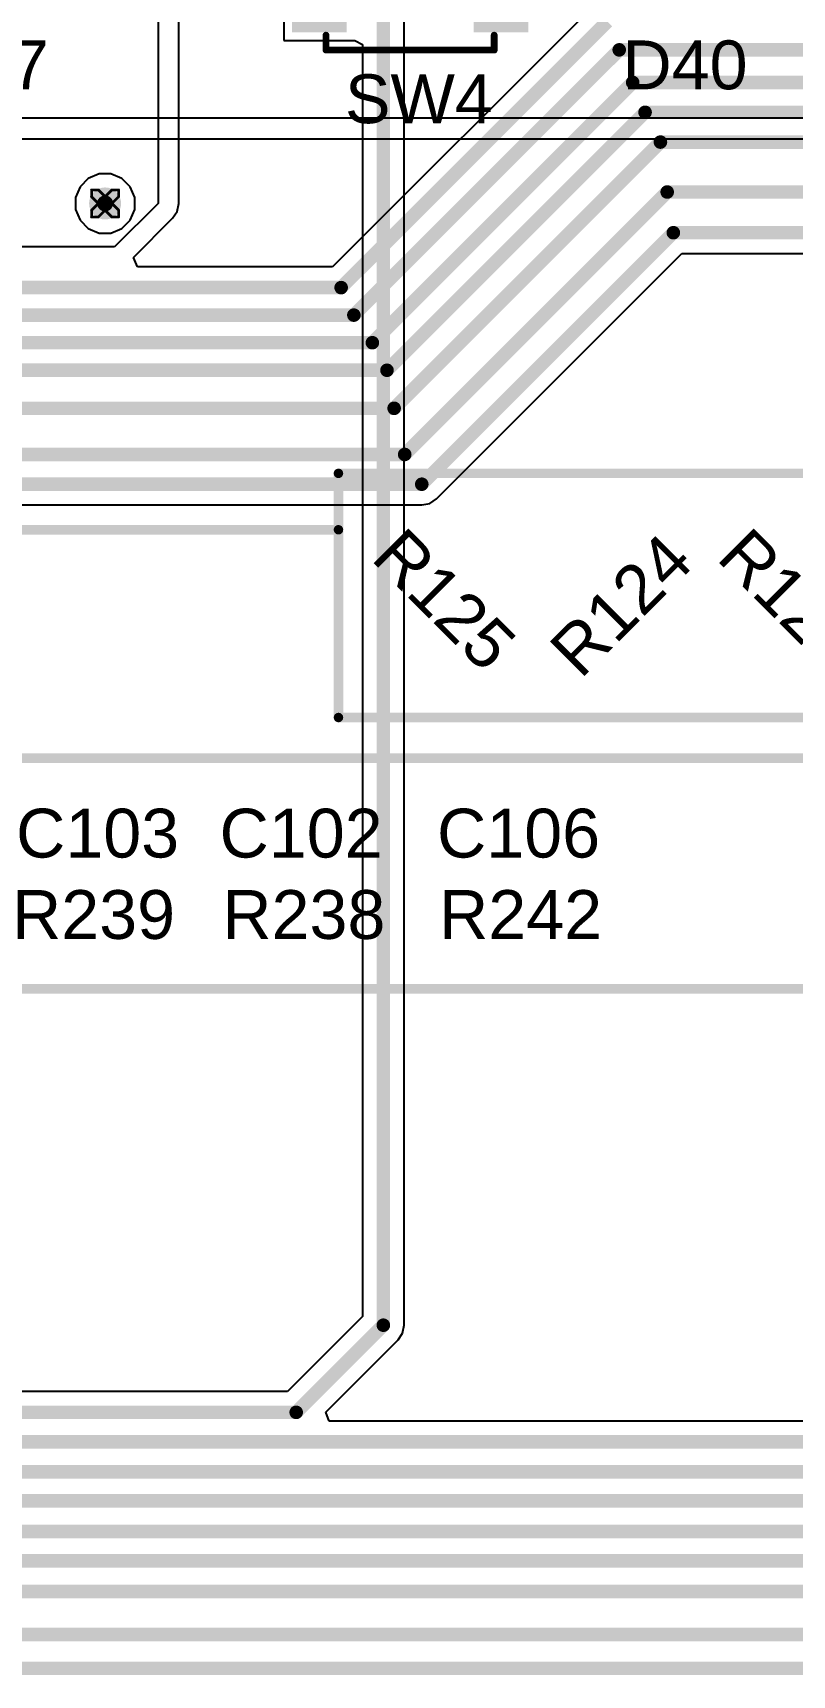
# Model space of a CAD drawing. Header units: inches. Extents: x -11 to 5379, y 0 to 5429.
# Drawn here: x 222.88 to 237.09, y 53.95 to 84.7 of the extents above; entities that cross this region are included whole.
import ezdxf

# ---------------------------------------------------------------- set-up
doc = ezdxf.new("R2010")
doc.units = ezdxf.units.IN
for name, color, linetype in [('Bottom Layer', 5, 'Continuous'), ('Drill Drawing', 1, 'Continuous'), ('GND', 16, 'Continuous'), ('PWR', 76, 'Continuous'), ('Top Layer', 1, 'Continuous'), ('Top Overlay', 2, 'Continuous'), ('Top Paste', 8, 'Continuous'), ('Top Solder', 216, 'Continuous'), ('Via Holes', 16, 'Continuous')]:
    doc.layers.add(name, color=color, linetype=linetype)
doc.styles.add('Arial', font='', dxfattribs={"height": 0.2})
doc.styles.get('Arial').set_extended_font_data('Arial')

# ---------------------------------------------------------------- blocks, each defined once
blk = doc.blocks.new('B3U_1000P_185')
at = {"layer": 'Top Layer'}
for points in [[(-2.11, 0.86), (-1.29, 0.86), (-1.29, -0.86), (-2.11, -0.86)], [(1.29, 0.86), (2.11, 0.86), (2.11, -0.86), (1.29, -0.86)]]:
    blk.add_hatch(color=1, dxfattribs=at).paths.add_polyline_path(points)
at = {"layer": 'Top Paste'}
for points in [[(-2.11, 0.86), (-1.29, 0.86), (-1.29, -0.86), (-2.11, -0.86)], [(1.29, 0.86), (2.11, 0.86), (2.11, -0.86), (1.29, -0.86)]]:
    blk.add_hatch(color=8, dxfattribs=at).paths.add_polyline_path(points)
at = {"layer": 'Top Solder'}
for points in [[(-2.212, 0.962), (-1.188, 0.962), (-1.188, -0.962), (-2.212, -0.962)], [(1.188, 0.962), (2.212, 0.962), (2.212, -0.962), (1.188, -0.962)]]:
    blk.add_hatch(color=216, dxfattribs=at).paths.add_polyline_path(points)
at = {"layer": 'Top Overlay'}
for points in [[(1.575, 1.295, 0.127, 0.127, 0), (-1.575, 1.295, 0.127, 0.127, 0)], [(-1.575, 1.295, 0.127, 0.127, 0), (-1.575, 1.016, 0.127, 0.127, 0)], [(1.575, 1.295, 0.127, 0.127, 0), (1.575, 1.016, 0.127, 0.127, 0)], [(-1.575, -1.016, 0.127, 0.127, 0), (-1.575, -1.295, 0.127, 0.127, 0)], [(1.575, -1.016, 0.127, 0.127, 0), (1.575, -1.295, 0.127, 0.127, 0)], [(1.575, -1.295, 0.127, 0.127, 0), (-1.575, -1.295, 0.127, 0.127, 0)]]:
    blk.add_lwpolyline(points, format="xyseb", dxfattribs=at)
for points in [[(-1.607, 1.295, 0.0635, 0.0635, 1), (-1.543, 1.295, 0.0635, 0.0635, 1)], [(-1.607, 1.295, 0.0635, 0.0635, 1), (-1.543, 1.295, 0.0635, 0.0635, 1)], [(1.543, 1.295, 0.0635, 0.0635, 1), (1.607, 1.295, 0.0635, 0.0635, 1)], [(1.543, 1.295, 0.0635, 0.0635, 1), (1.607, 1.295, 0.0635, 0.0635, 1)], [(-1.607, 1.016, 0.0635, 0.0635, 1), (-1.543, 1.016, 0.0635, 0.0635, 1)], [(1.543, 1.016, 0.0635, 0.0635, 1), (1.607, 1.016, 0.0635, 0.0635, 1)], [(0.641, 0, 0.254, 0.254, 1), (-0.641, 0, 0.254, 0.254, 1)], [(-0.705, 0, 0.127, 0.127, 1), (-0.578, 0, 0.127, 0.127, 1)], [(0.578, 0, 0.127, 0.127, 1), (0.705, 0, 0.127, 0.127, 1)], [(-1.607, -1.016, 0.0635, 0.0635, 1), (-1.543, -1.016, 0.0635, 0.0635, 1)], [(1.543, -1.016, 0.0635, 0.0635, 1), (1.607, -1.016, 0.0635, 0.0635, 1)], [(-1.607, -1.295, 0.0635, 0.0635, 1), (-1.543, -1.295, 0.0635, 0.0635, 1)], [(-1.607, -1.295, 0.0635, 0.0635, 1), (-1.543, -1.295, 0.0635, 0.0635, 1)], [(1.543, -1.295, 0.0635, 0.0635, 1), (1.607, -1.295, 0.0635, 0.0635, 1)], [(1.543, -1.295, 0.0635, 0.0635, 1), (1.607, -1.295, 0.0635, 0.0635, 1)]]:
    blk.add_lwpolyline(points, format="xyseb", close=True, dxfattribs=at)

msp = doc.modelspace()

# ---------------------------------------------------------------- hatches: boundary and pattern name
at = {"layer": 'Bottom Layer'}
h = msp.add_hatch(color=5, dxfattribs=at)
edge = h.paths.add_edge_path()
edge.add_arc((224.231, 81.509), 0.3, 0, 360)
at = {"layer": 'GND'}
h = msp.add_hatch(color=16, dxfattribs=at)
edge = h.paths.add_edge_path()
edge.add_arc((224.231, 81.509), 0.3, 0, 360)
at = {"layer": 'PWR'}
h = msp.add_hatch(color=76, dxfattribs=at)
edge = h.paths.add_edge_path()
edge.add_arc((224.231, 81.509), 0.3, 0, 360)
at = {"layer": 'Top Layer'}
h = msp.add_hatch(color=1, dxfattribs=at)
edge = h.paths.add_edge_path()
edge.add_arc((224.231, 81.509), 0.3, 0, 360)
at = {"layer": 'Via Holes'}
h = msp.add_hatch(color=7, dxfattribs=at)
edge = h.paths.add_edge_path()
edge.add_arc((224.231, 81.509), 0.15, 0, 360)

# ---------------------------------------------------------------- linework, layer by layer
at = {"layer": 'Bottom Layer'}
for p, q in [((225.222, 91.592), (225.222, 81.509)), ((225.61, 81.509), (225.61, 91.431)), ((233.361, 85.193), (228.489, 80.322)), ((225.222, 81.509), (224.409, 80.696)), ((225.581, 81.36), (225.61, 81.509)), ((224.762, 80.499), (225.496, 81.234)), ((225.496, 81.234), (225.581, 81.36)), ((224.409, 80.696), (217.856, 80.696)), ((224.836, 80.322), (224.762, 80.499)), ((228.489, 80.322), (224.836, 80.322)), ((230.434, 75.976), (235.03, 80.572)), ((235.03, 80.572), (246.59, 80.572)), ((230.308, 75.892), (230.434, 75.976)), ((206.13, 75.862), (230.159, 75.862)), ((230.159, 75.862), (230.308, 75.892))]:
    msp.add_line(p, q, dxfattribs=at)
for points in [[(228.65, 79.933, 0.254, 0.254, 0), (233.635, 84.918, 0.254, 0.254, 0)], [(228.889, 79.418, 0.254, 0.254, 0), (233.856, 84.385, 0.254, 0.254, 0)], [(233.856, 84.385, 0.254, 0.254, 0), (291.994, 84.385, 0.254, 0.254, 0)], [(229.235, 78.901, 0.254, 0.254, 0), (234.109, 83.775, 0.254, 0.254, 0)], [(234.109, 83.775, 0.254, 0.254, 0), (291.741, 83.775, 0.254, 0.254, 0)], [(229.509, 78.385, 0.254, 0.254, 0), (234.34, 83.216, 0.254, 0.254, 0)], [(234.34, 83.216, 0.254, 0.254, 0), (291.51, 83.216, 0.254, 0.254, 0)], [(229.643, 77.673, 0.254, 0.254, 0), (234.627, 82.658, 0.254, 0.254, 0)], [(234.627, 82.658, 0.254, 0.254, 0), (291.23, 82.658, 0.254, 0.254, 0)], [(229.84, 76.808, 0.254, 0.254, 0), (234.755, 81.723, 0.254, 0.254, 0)], [(234.755, 81.723, 0.254, 0.254, 0), (250.95, 81.723, 0.254, 0.254, 0)], [(230.159, 76.251, 0.254, 0.254, 0), (234.869, 80.961, 0.254, 0.254, 0)], [(234.869, 80.961, 0.254, 0.254, 0), (250.634, 80.961, 0.254, 0.254, 0)], [(184.805, 79.933, 0.254, 0.254, 0), (228.65, 79.933, 0.254, 0.254, 0)], [(184.567, 79.418, 0.254, 0.254, 0), (228.889, 79.418, 0.254, 0.254, 0)], [(184.221, 78.901, 0.254, 0.254, 0), (229.235, 78.901, 0.254, 0.254, 0)], [(183.947, 78.385, 0.254, 0.254, 0), (229.509, 78.385, 0.254, 0.254, 0)], [(205.457, 77.673, 0.254, 0.254, 0), (229.643, 77.673, 0.254, 0.254, 0)], [(205.643, 76.808, 0.254, 0.254, 0), (229.84, 76.808, 0.254, 0.254, 0)], [(205.969, 76.251, 0.254, 0.254, 0), (230.159, 76.251, 0.254, 0.254, 0)]]:
    msp.add_lwpolyline(points, format="xyseb", dxfattribs=at)
for points in [[(233.793, 84.385, 0.127, 0.127, 1), (233.92, 84.385, 0.127, 0.127, 1)], [(233.793, 84.385, 0.127, 0.127, 1), (233.92, 84.385, 0.127, 0.127, 1)], [(234.045, 83.775, 0.127, 0.127, 1), (234.172, 83.775, 0.127, 0.127, 1)], [(234.045, 83.775, 0.127, 0.127, 1), (234.172, 83.775, 0.127, 0.127, 1)], [(234.277, 83.216, 0.127, 0.127, 1), (234.404, 83.216, 0.127, 0.127, 1)], [(234.277, 83.216, 0.127, 0.127, 1), (234.404, 83.216, 0.127, 0.127, 1)], [(234.564, 82.658, 0.127, 0.127, 1), (234.691, 82.658, 0.127, 0.127, 1)], [(234.564, 82.658, 0.127, 0.127, 1), (234.691, 82.658, 0.127, 0.127, 1)], [(234.691, 81.723, 0.127, 0.127, 1), (234.818, 81.723, 0.127, 0.127, 1)], [(234.691, 81.723, 0.127, 0.127, 1), (234.818, 81.723, 0.127, 0.127, 1)], [(234.806, 80.961, 0.127, 0.127, 1), (234.933, 80.961, 0.127, 0.127, 1)], [(234.806, 80.961, 0.127, 0.127, 1), (234.933, 80.961, 0.127, 0.127, 1)], [(228.587, 79.933, 0.127, 0.127, 1), (228.714, 79.933, 0.127, 0.127, 1)], [(228.587, 79.933, 0.127, 0.127, 1), (228.714, 79.933, 0.127, 0.127, 1)], [(228.825, 79.418, 0.127, 0.127, 1), (228.952, 79.418, 0.127, 0.127, 1)], [(228.825, 79.418, 0.127, 0.127, 1), (228.952, 79.418, 0.127, 0.127, 1)], [(229.171, 78.901, 0.127, 0.127, 1), (229.298, 78.901, 0.127, 0.127, 1)], [(229.171, 78.901, 0.127, 0.127, 1), (229.298, 78.901, 0.127, 0.127, 1)], [(229.445, 78.385, 0.127, 0.127, 1), (229.572, 78.385, 0.127, 0.127, 1)], [(229.445, 78.385, 0.127, 0.127, 1), (229.572, 78.385, 0.127, 0.127, 1)], [(229.579, 77.673, 0.127, 0.127, 1), (229.706, 77.673, 0.127, 0.127, 1)], [(229.579, 77.673, 0.127, 0.127, 1), (229.706, 77.673, 0.127, 0.127, 1)], [(229.777, 76.808, 0.127, 0.127, 1), (229.904, 76.808, 0.127, 0.127, 1)], [(229.777, 76.808, 0.127, 0.127, 1), (229.904, 76.808, 0.127, 0.127, 1)], [(230.096, 76.251, 0.127, 0.127, 1), (230.223, 76.251, 0.127, 0.127, 1)], [(230.096, 76.251, 0.127, 0.127, 1), (230.223, 76.251, 0.127, 0.127, 1)]]:
    msp.add_lwpolyline(points, format="xyseb", close=True, dxfattribs=at)
at = {"layer": 'Drill Drawing'}
for points in [[(223.977, 81.636, 0.0508, 0.0508, 0), (223.977, 81.763, 0.0508, 0.0508, 0)], [(223.977, 81.763, 0.0508, 0.0508, 0), (224.104, 81.763, 0.0508, 0.0508, 0)], [(223.977, 81.636, 0.0508, 0.0508, 0), (224.104, 81.509, 0.0508, 0.0508, 0)], [(223.977, 81.382, 0.0508, 0.0508, 0), (224.104, 81.509, 0.0508, 0.0508, 0)], [(224.104, 81.763, 0.0508, 0.0508, 0), (224.231, 81.636, 0.0508, 0.0508, 0)], [(224.231, 81.636, 0.0508, 0.0508, 0), (224.358, 81.763, 0.0508, 0.0508, 0)], [(224.358, 81.763, 0.0508, 0.0508, 0), (224.485, 81.763, 0.0508, 0.0508, 0)], [(224.358, 81.509, 0.0508, 0.0508, 0), (224.485, 81.636, 0.0508, 0.0508, 0)], [(224.358, 81.509, 0.0508, 0.0508, 0), (224.485, 81.382, 0.0508, 0.0508, 0)], [(224.485, 81.636, 0.0508, 0.0508, 0), (224.485, 81.763, 0.0508, 0.0508, 0)], [(223.977, 81.255, 0.0508, 0.0508, 0), (223.977, 81.382, 0.0508, 0.0508, 0)], [(223.977, 81.255, 0.0508, 0.0508, 0), (224.104, 81.255, 0.0508, 0.0508, 0)], [(224.104, 81.255, 0.0508, 0.0508, 0), (224.231, 81.382, 0.0508, 0.0508, 0)], [(224.231, 81.382, 0.0508, 0.0508, 0), (224.358, 81.255, 0.0508, 0.0508, 0)], [(224.358, 81.255, 0.0508, 0.0508, 0), (224.485, 81.255, 0.0508, 0.0508, 0)], [(224.485, 81.255, 0.0508, 0.0508, 0), (224.485, 81.382, 0.0508, 0.0508, 0)]]:
    msp.add_lwpolyline(points, format="xyseb", dxfattribs=at)
for points in [[(223.964, 81.763, 0.0254, 0.0254, 1), (223.99, 81.763, 0.0254, 0.0254, 1)], [(223.964, 81.763, 0.0254, 0.0254, 1), (223.99, 81.763, 0.0254, 0.0254, 1)], [(223.964, 81.636, 0.0254, 0.0254, 1), (223.99, 81.636, 0.0254, 0.0254, 1)], [(223.964, 81.636, 0.0254, 0.0254, 1), (223.99, 81.636, 0.0254, 0.0254, 1)], [(224.091, 81.763, 0.0254, 0.0254, 1), (224.117, 81.763, 0.0254, 0.0254, 1)], [(224.091, 81.763, 0.0254, 0.0254, 1), (224.117, 81.763, 0.0254, 0.0254, 1)], [(224.091, 81.509, 0.0254, 0.0254, 1), (224.117, 81.509, 0.0254, 0.0254, 1)], [(224.091, 81.509, 0.0254, 0.0254, 1), (224.117, 81.509, 0.0254, 0.0254, 1)], [(224.219, 81.636, 0.0254, 0.0254, 1), (224.244, 81.636, 0.0254, 0.0254, 1)], [(224.219, 81.636, 0.0254, 0.0254, 1), (224.244, 81.636, 0.0254, 0.0254, 1)], [(224.345, 81.763, 0.0254, 0.0254, 1), (224.371, 81.763, 0.0254, 0.0254, 1)], [(224.345, 81.763, 0.0254, 0.0254, 1), (224.371, 81.763, 0.0254, 0.0254, 1)], [(224.345, 81.509, 0.0254, 0.0254, 1), (224.371, 81.509, 0.0254, 0.0254, 1)], [(224.345, 81.509, 0.0254, 0.0254, 1), (224.371, 81.509, 0.0254, 0.0254, 1)], [(224.472, 81.763, 0.0254, 0.0254, 1), (224.498, 81.763, 0.0254, 0.0254, 1)], [(224.472, 81.763, 0.0254, 0.0254, 1), (224.498, 81.763, 0.0254, 0.0254, 1)], [(224.472, 81.636, 0.0254, 0.0254, 1), (224.498, 81.636, 0.0254, 0.0254, 1)], [(224.472, 81.636, 0.0254, 0.0254, 1), (224.498, 81.636, 0.0254, 0.0254, 1)], [(223.964, 81.382, 0.0254, 0.0254, 1), (223.99, 81.382, 0.0254, 0.0254, 1)], [(223.964, 81.382, 0.0254, 0.0254, 1), (223.99, 81.382, 0.0254, 0.0254, 1)], [(223.964, 81.255, 0.0254, 0.0254, 1), (223.99, 81.255, 0.0254, 0.0254, 1)], [(223.964, 81.255, 0.0254, 0.0254, 1), (223.99, 81.255, 0.0254, 0.0254, 1)], [(224.091, 81.255, 0.0254, 0.0254, 1), (224.117, 81.255, 0.0254, 0.0254, 1)], [(224.091, 81.255, 0.0254, 0.0254, 1), (224.117, 81.255, 0.0254, 0.0254, 1)], [(224.219, 81.382, 0.0254, 0.0254, 1), (224.244, 81.382, 0.0254, 0.0254, 1)], [(224.219, 81.382, 0.0254, 0.0254, 1), (224.244, 81.382, 0.0254, 0.0254, 1)], [(224.345, 81.255, 0.0254, 0.0254, 1), (224.371, 81.255, 0.0254, 0.0254, 1)], [(224.345, 81.255, 0.0254, 0.0254, 1), (224.371, 81.255, 0.0254, 0.0254, 1)], [(224.472, 81.382, 0.0254, 0.0254, 1), (224.498, 81.382, 0.0254, 0.0254, 1)], [(224.472, 81.382, 0.0254, 0.0254, 1), (224.498, 81.382, 0.0254, 0.0254, 1)], [(224.472, 81.255, 0.0254, 0.0254, 1), (224.498, 81.255, 0.0254, 0.0254, 1)], [(224.472, 81.255, 0.0254, 0.0254, 1), (224.498, 81.255, 0.0254, 0.0254, 1)]]:
    msp.add_lwpolyline(points, format="xyseb", close=True, dxfattribs=at)
at = {"layer": 'GND'}
for p, q in [((223.762, 81.822), (223.677, 81.619)), ((223.917, 81.978), (223.762, 81.822)), ((224.121, 82.063), (223.917, 81.978)), ((224.341, 82.063), (224.121, 82.063)), ((224.545, 81.978), (224.341, 82.063)), ((224.701, 81.822), (224.545, 81.978)), ((224.785, 81.619), (224.701, 81.822)), ((223.677, 81.619), (223.677, 81.398)), ((224.785, 81.398), (224.785, 81.619)), ((223.677, 81.398), (223.762, 81.195)), ((223.762, 81.195), (223.917, 81.039)), ((224.545, 81.039), (224.701, 81.195)), ((224.701, 81.195), (224.785, 81.398)), ((223.917, 81.039), (224.121, 80.955)), ((224.121, 80.955), (224.341, 80.955)), ((224.341, 80.955), (224.545, 81.039))]:
    msp.add_line(p, q, dxfattribs=at)
at = {"layer": 'PWR'}
for p, q in [((265.532, 83.109), (200.832, 83.109)), ((202.411, 82.72), (265.143, 82.72))]:
    msp.add_line(p, q, dxfattribs=at)
at = {"layer": 'Top Layer'}
for p, q in [((229.829, 60.502), (229.829, 89.434)), ((227.577, 85.222), (227.577, 84.562)), ((227.577, 84.562), (228.874, 84.562)), ((228.874, 84.562), (228.905, 84.562)), ((228.905, 84.562), (229.052, 84.488)), ((229.052, 84.488), (229.052, 60.663)), ((223.762, 81.822), (223.677, 81.619)), ((223.917, 81.978), (223.762, 81.822)), ((224.121, 82.063), (223.917, 81.978)), ((224.341, 82.063), (224.121, 82.063)), ((224.545, 81.978), (224.341, 82.063)), ((224.701, 81.822), (224.545, 81.978)), ((224.785, 81.619), (224.701, 81.822)), ((223.677, 81.619), (223.677, 81.398)), ((224.785, 81.398), (224.785, 81.619)), ((223.677, 81.398), (223.762, 81.195)), ((223.762, 81.195), (223.917, 81.039)), ((224.545, 81.039), (224.701, 81.195)), ((224.701, 81.195), (224.785, 81.398)), ((223.917, 81.039), (224.121, 80.955)), ((224.121, 80.955), (224.341, 80.955)), ((224.341, 80.955), (224.545, 81.039)), ((229.052, 60.663), (227.648, 59.259)), ((229.715, 60.228), (229.8, 60.354)), ((229.8, 60.354), (229.829, 60.502)), ((228.361, 58.873), (229.715, 60.228)), ((227.648, 59.259), (215.335, 59.259)), ((228.429, 58.708), (228.361, 58.873)), ((239.519, 58.708), (228.429, 58.708))]:
    msp.add_line(p, q, dxfattribs=at)
for points in [[(229.441, 60.502, 0.254, 0.254, 0), (229.441, 89.595, 0.254, 0.254, 0)], [(227.809, 58.87, 0.254, 0.254, 0), (229.441, 60.502, 0.254, 0.254, 0)], [(181.325, 58.87, 0.254, 0.254, 0), (227.809, 58.87, 0.254, 0.254, 0)], [(181.857, 58.32, 0.254, 0.254, 0), (239.68, 58.32, 0.254, 0.254, 0)], [(182.374, 57.755, 0.254, 0.254, 0), (239.981, 57.755, 0.254, 0.254, 0)], [(182.912, 57.212, 0.254, 0.254, 0), (240.293, 57.212, 0.254, 0.254, 0)], [(183.34, 56.64, 0.254, 0.254, 0), (240.601, 56.64, 0.254, 0.254, 0)], [(183.79, 56.089, 0.254, 0.254, 0), (240.931, 56.089, 0.254, 0.254, 0)], [(184.214, 55.514, 0.254, 0.254, 0), (241.236, 55.514, 0.254, 0.254, 0)], [(184.576, 54.711, 0.254, 0.254, 0), (250.333, 54.711, 0.254, 0.254, 0)], [(184.767, 54.076, 0.254, 0.254, 0), (250.076, 54.076, 0.254, 0.254, 0)]]:
    msp.add_lwpolyline(points, format="xyseb", dxfattribs=at)
for points in [[(229.377, 60.502, 0.127, 0.127, 1), (229.504, 60.502, 0.127, 0.127, 1)], [(229.377, 60.502, 0.127, 0.127, 1), (229.504, 60.502, 0.127, 0.127, 1)], [(227.745, 58.87, 0.127, 0.127, 1), (227.872, 58.87, 0.127, 0.127, 1)], [(227.745, 58.87, 0.127, 0.127, 1), (227.872, 58.87, 0.127, 0.127, 1)]]:
    msp.add_lwpolyline(points, format="xyseb", close=True, dxfattribs=at)
at = {"layer": 'Top Overlay'}
for points in [[(228.6, 76.454, 0.178, 0.178, 0), (242.443, 76.454, 0.178, 0.178, 0)], [(228.6, 71.882, 0.178, 0.178, 0), (228.6, 76.454, 0.178, 0.178, 0)], [(205.192, 75.398, 0.178, 0.178, 0), (228.6, 75.398, 0.178, 0.178, 0)], [(228.6, 71.882, 0.178, 0.178, 0), (242.443, 71.882, 0.178, 0.178, 0)], [(213.868, 71.12, 0.178, 0.178, 0), (257.254, 71.12, 0.178, 0.178, 0)], [(213.868, 66.802, 0.178, 0.178, 0), (257.254, 66.802, 0.178, 0.178, 0)]]:
    msp.add_lwpolyline(points, format="xyseb", dxfattribs=at)
for points in [[(228.556, 76.454, 0.0889, 0.0889, 1), (228.644, 76.454, 0.0889, 0.0889, 1)], [(228.556, 76.454, 0.0889, 0.0889, 1), (228.644, 76.454, 0.0889, 0.0889, 1)], [(228.556, 75.398, 0.0889, 0.0889, 1), (228.644, 75.398, 0.0889, 0.0889, 1)], [(228.556, 71.882, 0.0889, 0.0889, 1), (228.644, 71.882, 0.0889, 0.0889, 1)], [(228.556, 71.882, 0.0889, 0.0889, 1), (228.644, 71.882, 0.0889, 0.0889, 1)]]:
    msp.add_lwpolyline(points, format="xyseb", close=True, dxfattribs=at)

# ---------------------------------------------------------------- block references
at = {"rotation": 180}
msp.add_blockref('B3U_1000P_185', (229.941, 85.676), dxfattribs=at)

# ---------------------------------------------------------------- texts
at = {"layer": 'Top Overlay', "style": 'Arial'}
for s, p in [('D37', (220.831, 83.647)), ('D40', (233.916, 83.647)), ('SW4', (228.722, 83.012)), ('C103', (222.564, 69.26)), ('C102', (226.374, 69.26)), ('C106', (230.445, 69.26)), ('R239', (222.488, 67.736)), ('R238', (226.425, 67.736)), ('R242', (230.483, 67.736))]:
    msp.add_text(s, height=0.9144, dxfattribs=at).set_placement(p)
for s, rotation, p in [('R125', 315, (229.185, 74.849)), ('R127', 315, (235.655, 74.849)), ('R124', 45, (233.133, 72.587))]:
    msp.add_text(s, height=0.9144, rotation=rotation, dxfattribs=at).set_placement(p)

doc.saveas('drawing.dxf')
